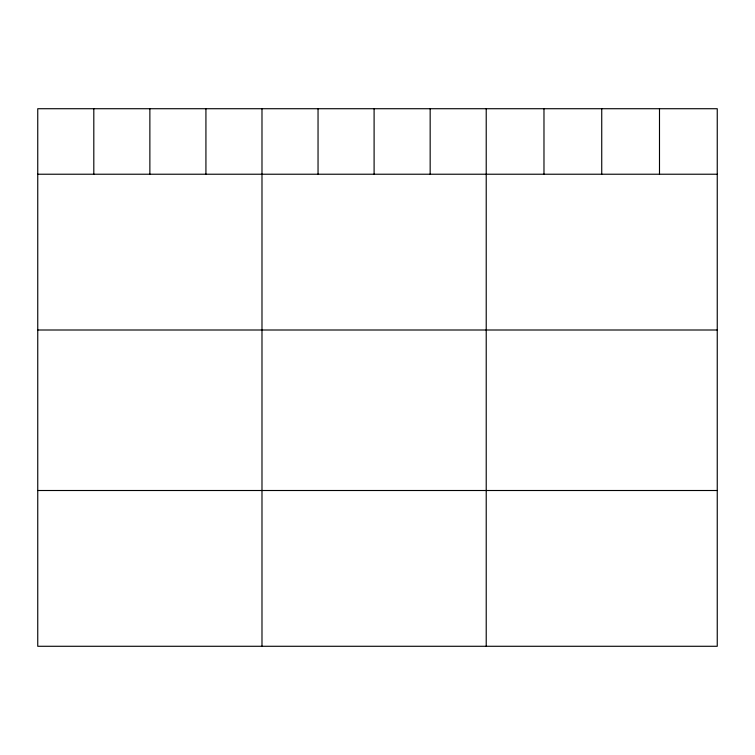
<?xml version="1.0" encoding="UTF-8"?>
<svg xmlns="http://www.w3.org/2000/svg" width="755" height="755" viewBox="0 0 755 755"><rect width="100%" height="100%" fill="white"/><g stroke="black" fill="none" stroke-linecap="round" stroke-linejoin="round"><path stroke-width="1.13" d="M717.25 174.226L717.25 646.28L37.75 646.28L37.75 108.72L717.25 108.72L717.25 174.226L37.75 174.226M37.75 330.001L717.25 330.001M37.75 490.505L717.25 490.505M659.492 108.72L659.492 174.226M601.735 108.72L601.735 174.226M543.977 108.72L543.977 174.226M486.22 108.72L486.22 646.28M430.161 108.72L430.161 174.226M374.102 108.72L374.102 174.226M318.044 108.72L318.044 174.226M261.985 108.72L261.985 646.28M205.926 108.72L205.926 174.226M149.868 108.72L149.868 174.226M93.809 108.72L93.809 174.226"/></g></svg>
